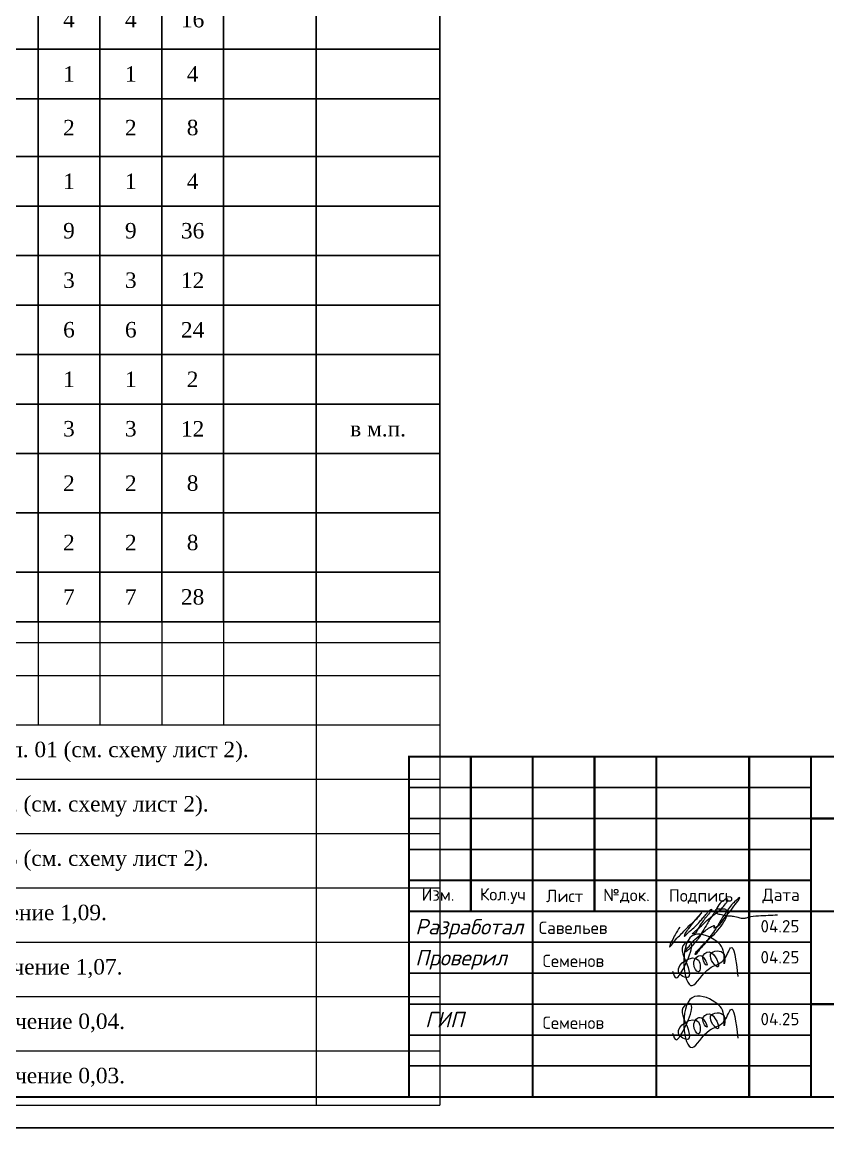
# Paper-space layout '57-3. СО' of a CAD drawing. Header units: millimetres. Extents: x -860 to 12764, y -185 to 388.
# Drawn here: x -426.8 to -296.4, y -77 to 101.7 of the extents above; entities that cross this region are included whole.
import ezdxf
from ezdxf.enums import TextEntityAlignment as Align

# ---------------------------------------------------------------- set-up
doc = ezdxf.new("R2010")
doc.units = ezdxf.units.MM
doc.layers.get('Defpoints').update_dxf_attribs({"color": 3})
doc.layers.add('0 Оформление листа', color=7, linetype='Continuous')
doc.styles.add('ICOCPEUR', font='isocpeur.ttf', dxfattribs={"height": 2})
doc.styles.add('М2.5', font='isocpeui.ttf', dxfattribs={"height": 2.5})
doc.styles.add('М3', font='isocpeui.ttf', dxfattribs={"height": 3})

# ---------------------------------------------------------------- blocks, each defined once
blk = doc.blocks.new('*U388')
blk.add_lwpolyline([(0, 0), (420, 0), (420, 297), (0, 297)], close=True)
at = {"const_width": 0.35}
for points in [[(20, 5), (415, 5), (415, 292), (20, 292)], [(230, 60), (415, 60), (415, 5), (230, 5)]]:
    blk.add_lwpolyline(points, close=True, dxfattribs=at)
for points in [[(240, 35), (240, 60)], [(250, 5), (250, 60)], [(260, 35), (260, 60)], [(270, 5), (270, 60)], [(285, 60), (285, 5)], [(295, 60), (295, 5)], [(415, 50), (295, 50)], [(230, 40), (295, 40)], [(230, 35), (295, 35)], [(295, 35), (415, 35)], [(415, 20), (295, 20)]]:
    blk.add_lwpolyline(points, dxfattribs=at)
for points in [[(230, 55), (295, 55)], [(230, 50), (295, 50)], [(230, 45), (295, 45)], [(230, 30), (295, 30)], [(230, 25), (295, 25)], [(230, 20), (295, 20)], [(230, 15), (295, 15)], [(230, 10), (295, 10)]]:
    blk.add_lwpolyline(points)
at = {"style": 'М2.5'}
for tag, height, p in [('ГРАФА_ЗАКАЗЧИК', 2.5, (300.05, 55)), ('ГРАФА_10Ф3-1', 2.5, (231, 32.5)), ('ГРАФА_13Ф3-1', 2.5, (286, 32.5)), ('ГРАФА_10Ф3-2', 2.5, (231, 27.5)), ('ГРАФА_13Ф3-2', 2.5, (286, 27.5)), ('ГРАФА_10Ф3-3', 2.5, (231, 22.5)), ('ГРАФА_13Ф3-3', 2.5, (286, 22.5)), ('ГРАФА_10Ф3-4', 2.5, (231, 17.5)), ('ГРАФА_13Ф3-4', 2.5, (286, 17.5)), ('ГРАФА_10Ф3-5', 2.5, (231, 12.5)), ('ГРАФА_13Ф3-5', 2.5, (286, 12.5)), ('ГРАФА_10Ф3-6', 2.5, (231, 7.5)), ('ГРАФА_13Ф3-6', 2.5, (286, 7.5)), ('ФОРМАТ', 3, (353.51, 2.5)), ('СВОЙСТВА_2', 3, (375.57, 2.5))]:
    blk.add_attdef(tag, text='', height=height, dxfattribs=at).set_placement(p, align=Align.MIDDLE_LEFT)
at = {"style": 'М3'}
for tag, p in [('ГРАФА_1Ф3', (355, 55)), ('ГРАФА_6Ф3', (372.5, 25)), ('ГРАФА_7Ф3', (388.5, 25)), ('ГРАФА_8Ф3', (406, 25))]:
    blk.add_attdef(tag, text='', height=3, dxfattribs=at).set_placement(p, align=Align.MIDDLE_CENTER)
at = {"lineweight": 30, "flags": 104}
for tag, height, p in [('ГРАФА_2Ф3', 2.4, (355, 42.5)), ('ГРАФА_3Ф3', 2.5, (330, 27.5)), ('ГРАФА_4Ф3', 2.5, (330, 12.5))]:
    blk.add_attdef(tag, text='', height=height, dxfattribs=at).set_placement(p, align=Align.MIDDLE_CENTER)
blk = doc.blocks.new('*T390')
at = {"layer": '0 Оформление листа', "color": 0, "linetype": 'ByBlock', "lineweight": -2, "transparency": 16777216}
for p, q in [((0, 0), (215, 0)), ((0, 0), (0, -10)), ((215, 0), (215, -10))]:
    blk.add_line(p, q, dxfattribs=at)
at = {"layer": '0 Оформление листа', "linetype": 'ByBlock', "lineweight": -2, "transparency": 16777216}
for p, q in [((0, -10), (215, -10)), ((0, -10), (0, -202.21)), ((15, -10), (15, -202.21)), ((45, -10), (45, -202.21)), ((140, -10), (140, -202.21)), ((180, -10), (180, -202.21)), ((195, -10), (195, -202.21)), ((215, -10), (215, -202.21)), ((140, -17), (215, -17)), ((150, -17), (150, -202.21)), ((160, -17), (160, -202.21)), ((170, -17), (170, -202.21)), ((0, -25), (215, -25)), ((0, -33), (215, -33)), ((0, -41), (215, -41)), ((0, -49), (215, -49)), ((15, -57), (215, -57)), ((15, -65), (215, -65)), ((0, -73), (215, -73)), ((15, -81), (215, -81)), ((0, -89), (215, -89)), ((15, -98.58), (215, -98.58)), ((0, -108.16), (215, -108.16)), ((0, -117.68), (215, -117.68)), ((0, -125.68), (215, -125.68)), ((0, -135.03), (215, -135.03)), ((0, -143.03), (215, -143.03)), ((0, -151.03), (215, -151.03)), ((0, -159.03), (215, -159.03)), ((0, -167.03), (215, -167.03)), ((0, -175.03), (215, -175.03)), ((0, -183.03), (215, -183.03)), ((0, -192.62), (215, -192.62))]:
    blk.add_line(p, q, dxfattribs=at)
at = {"layer": '0 Оформление листа', "lineweight": -2, "transparency": 16777216}
for p, q in [((0, -202.21), (215, -202.21)), ((0, -202.21), (0, -210.21)), ((15, -202.21), (15, -210.21)), ((45, -202.21), (45, -210.21)), ((140, -202.21), (140, -210.21)), ((150, -202.21), (150, -210.21)), ((160, -202.21), (160, -210.21)), ((170, -202.21), (170, -210.21)), ((180, -202.21), (180, -210.21)), ((195, -202.21), (195, -210.21)), ((215, -202.21), (215, -210.21)), ((0, -210.21), (215, -210.21))]:
    blk.add_line(p, q, dxfattribs=at)
at = {"layer": 'Defpoints', "color": 8, "linetype": 'ByBlock', "lineweight": 0, "transparency": 16777216}
for p, q in [((0, -210.21), (0, -288.34)), ((15, -210.21), (15, -288.34)), ((45, -210.21), (45, -288.34)), ((140, -210.21), (140, -226.87)), ((150, -210.21), (150, -226.87)), ((160, -210.21), (160, -226.87)), ((170, -210.21), (170, -226.87)), ((180, -210.21), (180, -226.87)), ((195, -210.21), (195, -288.34)), ((215, -210.21), (215, -288.34)), ((0, -213.54), (215, -213.54)), ((0, -218.87), (215, -218.87)), ((0, -226.87), (215, -226.87)), ((0, -235.65), (215, -235.65)), ((0, -244.43), (215, -244.43)), ((0, -253.21), (215, -253.21)), ((0, -261.99), (215, -261.99)), ((0, -270.78), (215, -270.78)), ((0, -279.56), (215, -279.56)), ((0, -288.34), (215, -288.34))]:
    blk.add_line(p, q, dxfattribs=at)
at = {"layer": '0 Оформление листа', "color": 0, "transparency": 16777216, "char_height": 2.5}
for s, insert, width, attachment_point in [('{\\fTimes New Roman|b0|i0|c0;Групповая спецификация материалов смесительных узлов приточных установок систем П1, ПВ2, П4, П5', (107.5, -5), 214.88, 5), ('{\\fTimes New Roman|b0|i0|c0;Кол-во на исполнение', (160, -13.5), 39.88, 5), ('{\\fTimes New Roman|b0|i0|c0;Масса, кг', (187.5, -13.5), 14.88, 5), ('{\\fTimes New Roman|b0|i0|c0;Примечание', (195.06, -13.5), 19.88, 4), ('{\\fTimes New Roman|b0|i0|c0;Обозначение', (30, -17.5), 29.88, 5), ('{\\fTimes New Roman|b0|i0|c0;Поз.', (7.5, -17.5), 14.88, 5), ('{\\fTimes New Roman|b0|i0|c0;Наименование', (92.5, -17.5), 94.88, 5), ('{\\fTimes New Roman|b0|i0|c0;01', (145, -21), 9.88, 5), ('{\\fTimes New Roman|b0|i0|c0;02', (155, -21), 9.88, 5), ('{\\fTimes New Roman|b0|i0|c0;03', (165, -21), 9.88, 5), ('{\\fTimes New Roman|b0|i0|c0;Всего', (175, -21), 9.88, 5), ('{\\fTimes New Roman|b0|i0|c0;', (180.06, -24.94), 14.88, 7), ('{\\fTimes New Roman|b0|i0|c0;', (195.06, -24.94), 19.88, 7), ('{\\fTimes New Roman|b0|i0|c0;Смесительный узел приточных установок', (46.5, -29), 92, 4), ('{\\fTimes New Roman|b0|i0|c0;2', (145, -29), 9.88, 5), ('{\\fTimes New Roman|b0|i0|c0;1', (155, -29), 9.88, 5), ('{\\fTimes New Roman|b0|i0|c0;1', (165, -29), 9.88, 5), ('{\\fTimes New Roman|b0|i0|c0;4', (175, -29), 9.88, 5), ('{\\fTimes New Roman|b0|i0|c0;', (0.06, -32.94), 14.88, 7), ('{\\fTimes New Roman|b0|i0|c0;', (15.06, -32.94), 29.88, 7), ('{\\fTimes New Roman|b0|i0|c0;', (180.06, -32.94), 14.88, 7), ('{\\fTimes New Roman|b0|i0|c0;', (195.06, -32.94), 19.88, 7), ('{\\fTimes New Roman|b0|i0|c0;', (46.5, -37), 92, 4), ('{\\fTimes New Roman|b0|i0|c0;', (145, -37), 9.88, 5), ('{\\fTimes New Roman|b0|i0|c0;', (155, -37), 9.88, 5), ('{\\fTimes New Roman|b0|i0|c0;', (165, -37), 9.88, 5), ('{\\fTimes New Roman|b0|i0|c0;', (175, -37), 9.88, 5), ('{\\fTimes New Roman|b0|i0|c0;', (0.06, -40.94), 14.88, 7), ('{\\fTimes New Roman|b0|i0|c0;', (15.06, -40.94), 29.88, 7), ('{\\fTimes New Roman|b0|i0|c0;', (180.06, -40.94), 14.88, 7), ('{\\fTimes New Roman|b0|i0|c0;', (195.06, -40.94), 19.88, 7), ('{\\fTimes New Roman|b1|i0|c0;\\LДетали', (46.5, -45), 92, 4), ('{\\fTimes New Roman|b0|i0|c0;', (145, -45), 9.88, 5), ('{\\fTimes New Roman|b0|i0|c0;', (155, -45), 9.88, 5), ('{\\fTimes New Roman|b0|i0|c0;', (165, -45), 9.88, 5), ('{\\fTimes New Roman|b0|i0|c0;', (175, -45), 9.88, 5), ('{\\fTimes New Roman|b0|i0|c0;', (0.06, -48.94), 14.88, 7), ('{\\fTimes New Roman|b0|i0|c0;', (15.06, -48.94), 29.88, 7), ('{\\fTimes New Roman|b0|i0|c0;', (180.06, -48.94), 14.88, 7), ('{\\fTimes New Roman|b0|i0|c0;', (195.06, -48.94), 19.88, 7), ('{\\fTimes New Roman|b0|i0|c0;Комплект смесительного узла MUB.L.04.06.B.CP ', (46.5, -53), 92, 4), ('{\\fTimes New Roman|b0|i0|c0;1', (145, -53), 9.88, 5), ('{\\fTimes New Roman|b0|i0|c0;2', (175, -53), 9.88, 5), ('{\\fTimes New Roman|b0|i0|c0;', (155, -53), 9.88, 5), ('{\\fTimes New Roman|b0|i0|c0;', (165, -53), 9.88, 5), ('{\\fTimes New Roman|b0|i0|c0;', (195.06, -53), 19.88, 4), ('{\\fTimes New Roman|b0|i0|c0;', (15.06, -56.94), 29.88, 7), ('{\\fTimes New Roman|b0|i0|c0;', (180.06, -56.94), 14.88, 7), ('{\\fTimes New Roman|b0|i0|c0;1', (7.5, -61), 14.88, 5), ('{\\fTimes New Roman|b0|i0|c0;Комплект смесительного узла MUB.L.04.02.B.CP ', (46.5, -61), 92, 4), ('{\\fTimes New Roman|b0|i0|c0;1', (155, -61), 9.88, 5), ('{\\fTimes New Roman|b0|i0|c0;1', (175, -61), 9.88, 5), ('{\\fTimes New Roman|b0|i0|c0;', (145, -61), 9.88, 5), ('{\\fTimes New Roman|b0|i0|c0;', (165, -61), 9.88, 5), ('{\\fTimes New Roman|b0|i0|c0;', (195.06, -61), 19.88, 4), ('{\\fTimes New Roman|b0|i0|c0;', (15.06, -64.94), 29.88, 7), ('{\\fTimes New Roman|b0|i0|c0;', (180.06, -64.94), 14.88, 7), ('{\\fTimes New Roman|b0|i0|c0;Комплект смесительного узла MUB.L.04.01.B.CP ', (46.5, -69), 92, 4), ('{\\fTimes New Roman|b0|i0|c0;1', (165, -69), 9.88, 5), ('{\\fTimes New Roman|b0|i0|c0;1', (175, -69), 9.88, 5), ('{\\fTimes New Roman|b0|i0|c0;', (145, -69), 9.88, 5), ('{\\fTimes New Roman|b0|i0|c0;', (155, -69), 9.88, 5), ('{\\fTimes New Roman|b0|i0|c0;', (195.06, -69), 19.88, 4), ('{\\fTimes New Roman|b0|i0|c0;', (15.06, -72.94), 29.88, 7), ('{\\fTimes New Roman|b0|i0|c0;', (180.06, -72.94), 14.88, 7), ('{\\fTimes New Roman|b0|i0|c0;Клапан балансировочный CIM 787DP 1"', (46.5, -77), 92, 4), ('{\\fTimes New Roman|b0|i0|c0;1', (145, -77), 9.88, 5), ('{\\fTimes New Roman|b0|i0|c0;2', (175, -77), 9.88, 5), ('{\\fTimes New Roman|b0|i0|c0;', (155, -77), 9.88, 5), ('{\\fTimes New Roman|b0|i0|c0;', (165, -77), 9.88, 5), ('{\\fTimes New Roman|b0|i0|c0;2', (7.5, -81), 14.88, 5), ('{\\fTimes New Roman|b0|i0|c0;', (15.06, -80.94), 29.88, 7), ('{\\fTimes New Roman|b0|i0|c0;', (180.06, -80.94), 14.88, 7), ('{\\fTimes New Roman|b0|i0|c0;', (195.06, -80.94), 19.88, 7), ('{\\fTimes New Roman|b0|i0|c0;Клапан балансировочный CIM 787DP 3/4"', (46.5, -85), 92, 4), ('{\\fTimes New Roman|b0|i0|c0;1', (155, -85), 9.88, 5), ('{\\fTimes New Roman|b0|i0|c0;1', (165, -85), 9.88, 5), ('{\\fTimes New Roman|b0|i0|c0;2', (175, -85), 9.88, 5), ('{\\fTimes New Roman|b0|i0|c0;', (145, -85), 9.88, 5), ('{\\fTimes New Roman|b0|i0|c0;', (15.06, -88.94), 29.88, 7), ('{\\fTimes New Roman|b0|i0|c0;', (180.06, -88.94), 14.88, 7), ('{\\fTimes New Roman|b0|i0|c0;', (195.06, -88.94), 19.88, 7), ('{\\fTimes New Roman|b0|i0|c0;Автоматический балансировочный клапан (регулятор расхода) CIM 767НP 1"', (46.5, -93.79), 92, 4), ('{\\fTimes New Roman|b0|i0|c0;1', (145, -93.79), 9.88, 5), ('{\\fTimes New Roman|b0|i0|c0;2', (175, -93.79), 9.88, 5), ('{\\fTimes New Roman|b0|i0|c0;', (155, -93.79), 9.88, 5), ('{\\fTimes New Roman|b0|i0|c0;', (165, -93.79), 9.88, 5), ('{\\fTimes New Roman|b0|i0|c0;3', (7.5, -98.58), 14.88, 5), ('{\\fTimes New Roman|b0|i0|c0;', (15.06, -98.52), 29.88, 7), ('{\\fTimes New Roman|b0|i0|c0;Автоматический балансировочный клапан (регулятор расхода) CIM 767 LP 3/4"', (46.5, -103.37), 92, 4), ('{\\fTimes New Roman|b0|i0|c0;', (180.06, -98.52), 14.88, 7), ('{\\fTimes New Roman|b0|i0|c0;', (195.06, -98.52), 19.88, 7), ('{\\fTimes New Roman|b0|i0|c0;', (145, -103.37), 9.88, 5), ('{\\fTimes New Roman|b0|i0|c0;1', (155, -103.37), 9.88, 5), ('{\\fTimes New Roman|b0|i0|c0;1', (165, -103.37), 9.88, 5), ('{\\fTimes New Roman|b0|i0|c0;2', (175, -103.37), 9.88, 5), ('{\\fTimes New Roman|b0|i0|c0;', (15.06, -108.1), 29.88, 7), ('{\\fTimes New Roman|b0|i0|c0;', (180.06, -108.1), 14.88, 7), ('{\\fTimes New Roman|b0|i0|c0;', (195.06, -108.1), 19.88, 7), ('{\\fTimes New Roman|b0|i0|c0;Термоманометр радиальный ТМТБ-31Т.1(0-120С)(0-1MPa)G1/2" кл. точности 2,5', (46.5, -112.92), 92, 4), ('{\\fTimes New Roman|b0|i0|c0;4', (7.5, -112.92), 14.88, 5), ('{\\fTimes New Roman|b0|i0|c0;PTI', (30, -112.92), 29.88, 5), ('{\\fTimes New Roman|b0|i0|c0;4', (145, -112.92), 9.88, 5), ('{\\fTimes New Roman|b0|i0|c0;4', (155, -112.92), 9.88, 5), ('{\\fTimes New Roman|b0|i0|c0;4', (165, -112.92), 9.88, 5), ('{\\fTimes New Roman|b0|i0|c0;16', (175, -112.92), 9.88, 5), ('{\\fTimes New Roman|b0|i0|c0;', (180.06, -117.62), 14.88, 7), ('{\\fTimes New Roman|b0|i0|c0;', (195.06, -117.62), 19.88, 7), ('{\\fTimes New Roman|b0|i0|c0;5', (7.5, -121.68), 14.88, 5), ('{\\fTimes New Roman|b0|i0|c0;PS', (30, -121.68), 29.88, 5), ('{\\fTimes New Roman|b0|i0|c0;Реле давления KPI 35R 1/2"', (46.5, -121.68), 92, 4), ('{\\fTimes New Roman|b0|i0|c0;1', (145, -121.68), 9.88, 5), ('{\\fTimes New Roman|b0|i0|c0;1', (155, -121.68), 9.88, 5), ('{\\fTimes New Roman|b0|i0|c0;1', (165, -121.68), 9.88, 5), ('{\\fTimes New Roman|b0|i0|c0;4', (175, -121.68), 9.88, 5), ('{\\fTimes New Roman|b0|i0|c0;Манометр радиальный ТМ-510Т.00(0-1MPa)G1/2" кл. точности 1,5', (46.5, -130.36), 92, 4), ('{\\fTimes New Roman|b0|i0|c0;', (180.06, -125.62), 14.88, 7), ('{\\fTimes New Roman|b0|i0|c0;', (195.06, -125.62), 19.88, 7), ('{\\fTimes New Roman|b0|i0|c0;6', (7.5, -130.36), 14.88, 5), ('{\\fTimes New Roman|b0|i0|c0;PI', (30, -130.36), 29.88, 5), ('{\\fTimes New Roman|b0|i0|c0;2', (145, -130.36), 9.88, 5), ('{\\fTimes New Roman|b0|i0|c0;2', (155, -130.36), 9.88, 5), ('{\\fTimes New Roman|b0|i0|c0;2', (165, -130.36), 9.88, 5), ('{\\fTimes New Roman|b0|i0|c0;8', (175, -130.36), 9.88, 5), ('{\\fTimes New Roman|b0|i0|c0;', (180.06, -134.97), 14.88, 7), ('{\\fTimes New Roman|b0|i0|c0;', (195.06, -134.97), 19.88, 7), ('{\\fTimes New Roman|b0|i0|c0;Кран шаровой ВВ полнопроходной 1" ', (46.5, -139.03), 92, 4), ('{\\fTimes New Roman|b0|i0|c0;7', (7.5, -139.03), 14.88, 5), ('{\\fTimes New Roman|b0|i0|c0;1', (145, -139.03), 9.88, 5), ('{\\fTimes New Roman|b0|i0|c0;1', (155, -139.03), 9.88, 5), ('{\\fTimes New Roman|b0|i0|c0;1', (165, -139.03), 9.88, 5), ('{\\fTimes New Roman|b0|i0|c0;4', (175, -139.03), 9.88, 5), ('{\\fTimes New Roman|b0|i0|c0;', (15.06, -142.97), 29.88, 7), ('{\\fTimes New Roman|b0|i0|c0;', (180.06, -142.97), 14.88, 7), ('{\\fTimes New Roman|b0|i0|c0;', (195.06, -142.97), 19.88, 7), ('{\\fTimes New Roman|b0|i0|c0;8', (7.5, -147.03), 14.88, 5), ('{\\fTimes New Roman|b0|i0|c0;Тройник 1"', (46.5, -147.03), 92, 4), ('{\\fTimes New Roman|b0|i0|c0;9', (145, -147.03), 9.88, 5), ('{\\fTimes New Roman|b0|i0|c0;9', (155, -147.03), 9.88, 5), ('{\\fTimes New Roman|b0|i0|c0;9', (165, -147.03), 9.88, 5), ('{\\fTimes New Roman|b0|i0|c0;36', (175, -147.03), 9.88, 5), ('{\\fTimes New Roman|b0|i0|c0;', (15.06, -150.97), 29.88, 7), ('{\\fTimes New Roman|b0|i0|c0;', (180.06, -150.97), 14.88, 7), ('{\\fTimes New Roman|b0|i0|c0;', (195.06, -150.97), 19.88, 7), ('{\\fTimes New Roman|b0|i0|c0;9', (7.5, -155.03), 14.88, 5), ('{\\fTimes New Roman|b0|i0|c0;Сгон 1"', (46.5, -155.03), 92, 4), ('{\\fTimes New Roman|b0|i0|c0;3', (145, -155.03), 9.88, 5), ('{\\fTimes New Roman|b0|i0|c0;3', (155, -155.03), 9.88, 5), ('{\\fTimes New Roman|b0|i0|c0;3', (165, -155.03), 9.88, 5), ('{\\fTimes New Roman|b0|i0|c0;12', (175, -155.03), 9.88, 5), ('{\\fTimes New Roman|b0|i0|c0;', (15.06, -158.97), 29.88, 7), ('{\\fTimes New Roman|b0|i0|c0;', (180.06, -158.97), 14.88, 7), ('{\\fTimes New Roman|b0|i0|c0;', (195.06, -158.97), 19.88, 7), ('{\\fTimes New Roman|b0|i0|c0;10', (7.5, -163.03), 14.88, 5), ('{\\fTimes New Roman|b0|i0|c0;Ниппель 1"', (46.5, -163.03), 92, 4), ('{\\fTimes New Roman|b0|i0|c0;6', (145, -163.03), 9.88, 5), ('{\\fTimes New Roman|b0|i0|c0;6', (155, -163.03), 9.88, 5), ('{\\fTimes New Roman|b0|i0|c0;6', (165, -163.03), 9.88, 5), ('{\\fTimes New Roman|b0|i0|c0;24', (175, -163.03), 9.88, 5), ('{\\fTimes New Roman|b0|i0|c0;', (15.06, -166.97), 29.88, 7), ('{\\fTimes New Roman|b0|i0|c0;', (180.06, -166.97), 14.88, 7), ('{\\fTimes New Roman|b0|i0|c0;', (195.06, -166.97), 19.88, 7), ('{\\fTimes New Roman|b0|i0|c0;11', (7.5, -171.03), 14.88, 5), ('{\\fTimes New Roman|b0|i0|c0;Ниппель переходной 1"-3/4"', (46.5, -171.03), 92, 4), ('{\\fTimes New Roman|b0|i0|c0;1', (155, -171.03), 9.88, 5), ('{\\fTimes New Roman|b0|i0|c0;1', (165, -171.03), 9.88, 5), ('{\\fTimes New Roman|b0|i0|c0;2', (175, -171.03), 9.88, 5), ('{\\fTimes New Roman|b0|i0|c0;', (145, -171.03), 9.88, 5), ('{\\fTimes New Roman|b0|i0|c0;', (15.06, -174.97), 29.88, 7), ('{\\fTimes New Roman|b0|i0|c0;', (180.06, -174.97), 14.88, 7), ('{\\fTimes New Roman|b0|i0|c0;', (195.06, -174.97), 19.88, 7), ('{\\fTimes New Roman|b0|i0|c0;12', (7.5, -179.03), 14.88, 5), ('{\\fTimes New Roman|b0|i0|c0;Труба Stahlmann 25А, L=3000 мм', (46.5, -179.03), 92, 4), ('{\\fTimes New Roman|b0|i0|c0;3', (145, -179.03), 9.88, 5), ('{\\fTimes New Roman|b0|i0|c0;3', (155, -179.03), 9.88, 5), ('{\\fTimes New Roman|b0|i0|c0;3', (165, -179.03), 9.88, 5), ('{\\fTimes New Roman|b0|i0|c0;12', (175, -179.03), 9.88, 5), ('{\\fTimes New Roman|b0|i0|c0;в м.п.', (205, -179.03), 19.88, 5), ('{\\fTimes New Roman|b0|i0|c0;', (15.06, -182.97), 29.88, 7), ('{\\fTimes New Roman|b0|i0|c0;Муфта Stahlmann IWS EasyFix 25 мм х 1 ВР(г) для гофрированных труб', (46.5, -187.82), 92, 4), ('{\\fTimes New Roman|b0|i0|c0;', (180.06, -182.97), 14.88, 7), ('{\\fTimes New Roman|b0|i0|c0;13', (7.5, -187.82), 14.88, 5), ('{\\fTimes New Roman|b0|i0|c0;2', (145, -187.82), 9.88, 5), ('{\\fTimes New Roman|b0|i0|c0;2', (155, -187.82), 9.88, 5), ('{\\fTimes New Roman|b0|i0|c0;2', (165, -187.82), 9.88, 5), ('{\\fTimes New Roman|b0|i0|c0;8', (175, -187.82), 9.88, 5), ('{\\fTimes New Roman|b0|i0|c0;', (15.06, -192.56), 29.88, 7), ('{\\fTimes New Roman|b0|i0|c0;', (180.06, -192.56), 14.88, 7), ('{\\fTimes New Roman|b0|i0|c0;', (195.06, -192.56), 19.88, 7), ('{\\fTimes New Roman|b0|i0|c0;Муфта Stahlmann IWS EasyFix 25 мм х 1 НР(ш) для гофрированных труб', (46.5, -197.41), 92, 4), ('{\\fTimes New Roman|b0|i0|c0;14', (7.5, -197.41), 14.88, 5), ('{\\fTimes New Roman|b0|i0|c0;2', (145, -197.41), 9.88, 5), ('{\\fTimes New Roman|b0|i0|c0;2', (155, -197.41), 9.88, 5), ('{\\fTimes New Roman|b0|i0|c0;2', (165, -197.41), 9.88, 5), ('{\\fTimes New Roman|b0|i0|c0;8', (175, -197.41), 9.88, 5), ('{\\fTimes New Roman|b0|i0|c0;', (15.06, -202.15), 29.88, 7), ('{\\fTimes New Roman|b0|i0|c0;', (180.06, -202.15), 14.88, 7), ('{\\fTimes New Roman|b0|i0|c0;', (195.06, -202.15), 19.88, 7), ('{\\fTimes New Roman|b0|i0|c0;15', (7.5, -206.21), 14.88, 5), ('{\\fTimes New Roman|b0|i0|c0;Футорка 1"-3/4"', (46.5, -206.21), 92, 4), ('{\\fTimes New Roman|b0|i0|c0;7', (145, -206.21), 9.88, 5), ('{\\fTimes New Roman|b0|i0|c0;7', (155, -206.21), 9.88, 5), ('{\\fTimes New Roman|b0|i0|c0;7', (165, -206.21), 9.88, 5), ('{\\fTimes New Roman|b0|i0|c0;28', (175, -206.21), 9.88, 5), ('{\\fTimes New Roman|b0|i0|c0;', (15.06, -210.15), 29.88, 7), ('{\\fTimes New Roman|b0|i0|c0;', (180.06, -210.15), 14.88, 7), ('{\\fTimes New Roman|b0|i0|c0;', (195.06, -210.15), 19.88, 7), ('{\\fTimes New Roman|b0|i0|c0;', (45, -211.87), 95, 4), ('{\\fTimes New Roman|b0|i0|c0;', (145, -211.87), 10, 5), ('{\\fTimes New Roman|b0|i0|c0;', (155, -211.87), 10, 5), ('{\\fTimes New Roman|b0|i0|c0;', (165, -211.87), 10, 5), ('{\\fTimes New Roman|b0|i0|c0;', (175, -211.87), 10, 5), ('{\\fTimes New Roman|b0|i0|c0;', (0, -213.54), 15, 7), ('{\\fTimes New Roman|b0|i0|c0;', (15, -213.54), 30, 7), ('{\\fTimes New Roman|b0|i0|c0;', (180, -213.54), 15, 7), ('{\\fTimes New Roman|b0|i0|c0;', (195, -213.54), 20, 7), ('{\\fTimes New Roman|b0|i0|c0;Примечания:', (46.5, -216.21), 92, 4), ('{\\fTimes New Roman|b0|i0|c0;', (0.06, -218.81), 14.88, 7), ('{\\fTimes New Roman|b0|i0|c0;', (15.06, -218.81), 29.88, 7), ('{\\fTimes New Roman|b0|i0|c0;', (140.06, -218.81), 9.88, 7), ('{\\fTimes New Roman|b0|i0|c0;', (150.06, -218.81), 9.88, 7), ('{\\fTimes New Roman|b0|i0|c0;', (160.06, -218.81), 9.88, 7), ('{\\fTimes New Roman|b0|i0|c0;', (170.06, -218.81), 9.88, 7), ('{\\fTimes New Roman|b0|i0|c0;', (180.06, -218.81), 14.88, 7), ('{\\fTimes New Roman|b0|i0|c0;', (195.06, -218.81), 19.88, 7), ('{\\fTimes New Roman|b0|i0|c0;1.', (43.5, -222.87), 27, 6), ('{\\fTimes New Roman|b0|i0|c0;Поз. 1 учтена в комплекте ПП2020РД-1.2-57-ОВ1', (46.5, -222.87), 92, 4), ('{\\fTimes New Roman|b0|i0|c0;', (0.06, -226.81), 14.88, 7), ('{\\fTimes New Roman|b0|i0|c0;', (140.06, -226.81), 9.88, 7), ('{\\fTimes New Roman|b0|i0|c0;', (150.06, -226.81), 9.88, 7), ('{\\fTimes New Roman|b0|i0|c0;', (160.06, -226.81), 9.88, 7), ('{\\fTimes New Roman|b0|i0|c0;', (170.06, -226.81), 9.88, 7), ('{\\fTimes New Roman|b0|i0|c0;', (180.06, -226.81), 14.88, 7), ('{\\fTimes New Roman|b0|i0|c0;', (195.06, -226.81), 19.88, 7), ('{\\fTimes New Roman|b0|i0|c0;2.', (43.5, -231.26), 27, 6), ('{\\fTimes New Roman|b0|i0|c204|p18;Для систем П\\fTimes New Roman|b0|i0|c0|p18;1, \\fTimes New Roman|b0|i0|c204|p18;ПВ\\fTimes New Roman|b0|i0|c0|p18;2 \\fTimes New Roman|b0|i0|c204|p18;узел теплоснабжения предусмотрен в исп\\fTimes New Roman|b0|i0|c0|p18;. 01\\fTimes New Roman|b0|i0|c204|p18; (см. схему лист 2).}', (46.5, -231.26), 147, 4), ('{\\fTimes New Roman|b0|i0|c0;', (0.06, -235.59), 14.88, 7), ('{\\fTimes New Roman|b0|i0|c0;', (195.06, -235.59), 19.88, 7), ('{\\fTimes New Roman|b0|i0|c204|p18;Для системы П\\fTimes New Roman|b0|i0|c0|p18;4 \\fTimes New Roman|b0|i0|c204|p18;узел теплоснабжения предусмотрен в исп\\fTimes New Roman|b0|i0|c0|p18;. 02\\fTimes New Roman|b0|i0|c204|p18; (см. схему лист 2)\\fTimes New Roman|b0|i0|c0|p18;.}', (46.5, -240.04), 147, 4), ('{\\fTimes New Roman|b0|i0|c0;', (0.06, -244.37), 14.88, 7), ('{\\fTimes New Roman|b0|i0|c0;', (15.06, -244.37), 29.88, 7), ('{\\fTimes New Roman|b0|i0|c0;', (195.06, -244.37), 19.88, 7), ('{\\fTimes New Roman|b0|i0|c204|p18;Для системы П\\fTimes New Roman|b0|i0|c0|p18;5 \\fTimes New Roman|b0|i0|c204|p18;узел теплоснабжения предусмотрен в исп\\fTimes New Roman|b0|i0|c0|p18;. 03\\fTimes New Roman|b0|i0|c204|p18; (см. схему лист 2)\\fTimes New Roman|b0|i0|c0|p18;.}', (46.5, -248.82), 147, 4), ('{\\fTimes New Roman|b0|i0|c0;', (0.06, -253.15), 14.88, 7), ('{\\fTimes New Roman|b0|i0|c0;', (15.06, -253.15), 29.88, 7), ('{\\fTimes New Roman|b0|i0|c0;', (195.06, -253.15), 19.88, 7), ('{\\fTimes New Roman|b0|i0|c204|p18;3\\fTimes New Roman|b0|i0|c0|p18;.\\fTimes New Roman|b0|i0|c204|p18; }', (44.94, -257.6), 29.88, 6), ('{\\fTimes New Roman|b0|i0|c204|p18;Для П1 на клапане \\fTimes New Roman|b0|i0|c0|p18;CIM 787DP \\fTimes New Roman|b0|i0|c204|p18;Ду25 ВР1" установочное значение 1,09.}', (46.5, -257.6), 147, 4), ('{\\fTimes New Roman|b0|i0|c204|p18;Для ПВ2 на клапане \\fTimes New Roman|b0|i0|c0|p18;CIM 787DP \\fTimes New Roman|b0|i0|c204|p18;Ду25 ВР1" установочное значение 1,07.}', (46.5, -266.38), 147, 4), ('{\\fTimes New Roman|b0|i0|c204|p18;Для П4 на клапане \\fTimes New Roman|b0|i0|c0|p18;CIM 787DP \\fTimes New Roman|b0|i0|c204|p18;Ду20 ВР3/4" установочное значение 0,04.}', (46.5, -275.17), 147, 4), ('{\\fTimes New Roman|b0|i0|c204|p18;Для П5 на клапане \\fTimes New Roman|b0|i0|c0|p18;CIM 787DP \\fTimes New Roman|b0|i0|c204|p18;Ду20 ВР3/4" установочное значение 0,03.}', (46.5, -283.95), 147, 4)]:
    blk.add_mtext(s, dxfattribs=dict(at, insert=insert, width=width, attachment_point=attachment_point))

psp = doc.layouts.new('57-3. СО')

# ---------------------------------------------------------------- linework, layer by layer
at = {"layer": '0 Оформление листа', "color": 5, "lineweight": 20}
psp.add_spline([(-320.38, -44.59), (-321.14, -45.82), (-321.66, -46.8), (-321.94, -47.35), (-322.07, -47.76), (-321.08, -46.65), (-320.27, -45.82), (-318.69, -44.19), (-317.59, -43.18), (-316.94, -42.38), (-316.85, -42.27), (-317.22, -42.65), (-318.12, -43.67), (-318.97, -44.83), (-319.52, -45.59), (-319.65, -45.89), (-319.65, -46.05), (-319.31, -45.79), (-319.02, -45.48), (-318.51, -45.03), (-317.79, -44.4), (-317.15, -43.69), (-316.64, -43.1), (-316.18, -42.56), (-315.8, -42.14), (-315.56, -41.89), (-315.25, -41.68), (-315.39, -42.06), (-315.7, -42.47), (-316.04, -42.85), (-316.61, -43.59), (-317.05, -44.16), (-317.4, -44.8), (-317.74, -45.38), (-317.99, -45.67), (-318.31, -45.67), (-318.19, -45.5), (-317.9, -45.24), (-317.45, -44.86), (-316.01, -43.54), (-314.77, -42.52), (-313.7, -41.68), (-313, -40.82), (-312.69, -40.35), (-312.68, -40.06), (-312.88, -40.03), (-313.16, -40.18), (-313.64, -40.51), (-314.39, -41.53), (-314.88, -42.38), (-315.51, -43.33), (-315.94, -44.06), (-316.71, -45.29), (-317.4, -46.45), (-318.01, -47.15), (-318.57, -47.82), (-318.91, -48.18), (-319.46, -48.55), (-319.34, -48.28), (-318.9, -47.7), (-318.36, -47.02), (-317.88, -46.52), (-317.13, -45.9), (-316.3, -45.17), (-315.55, -44.66), (-314.95, -44.36), (-314.83, -44.35), (-314.87, -44.73), (-314.65, -44.63), (-314.16, -44.37), (-313.21, -43.19), (-312.34, -42.15), (-311.39, -40.88), (-310.97, -40.33), (-310.75, -39.99), (-310.7, -39.87), (-311.52, -40.49), (-312.01, -41), (-312.67, -41.86), (-313.46, -43), (-314.04, -43.97), (-314.58, -44.88), (-315.34, -45.91), (-316.28, -47.2), (-317.08, -48.09), (-317.51, -48.64), (-317.9, -49), (-317.89, -48.88), (-317.68, -48.53), (-317.24, -48.08), (-316.67, -47.48), (-315.96, -46.77), (-315, -45.9), (-314.23, -45.08), (-313.26, -43.76), (-312.78, -42.8), (-312.63, -42.25), (-312.79, -41.88), (-313.12, -41.7), (-313.9, -41.68), (-314.64, -41.82), (-314.57, -42.21), (-313.86, -42.52), (-313.01, -42.72), (-312.51, -42.75), (-311.92, -42.8), (-311.02, -43), (-310.31, -43.14), (-309.82, -43.13), (-309.34, -42.99), (-307.64, -42.75), (-304.59, -42.61)], degree=3, dxfattribs=at)
at = {"layer": '0 Оформление листа', "color": 5, "lineweight": 18, "true_color": 0x0000ff}
for points in [[(-321.55, -51.72), (-320.94, -52.79), (-320.36, -52.21), (-319.1, -46.99), (-319.63, -47.3), (-319.05, -51.11), (-319.05, -52.69), (-320.6, -51.79), (-317.37, -49.92), (-317.37, -51.81), (-318.14, -50.48), (-316.9, -49.24), (-316.02, -50.75), (-316.67, -49.63), (-315.63, -48.58), (-314.21, -51.03), (-315.4, -48.97), (-313.22, -48.97), (-313.22, -50.54), (-313.22, -49.27), (-314.71, -46.69), (-318.39, -45.99), (-318.39, -54.04), (-315.61, -51.26), (-313.33, -49.95), (-312.18, -47.95), (-310.99, -52.56)], [(-321.55, -61.72), (-320.94, -62.79), (-320.36, -62.21), (-319.1, -56.99), (-319.63, -57.3), (-319.05, -61.11), (-319.05, -62.69), (-320.6, -61.79), (-317.37, -59.92), (-317.37, -61.81), (-318.14, -60.48), (-316.9, -59.24), (-316.02, -60.75), (-316.67, -59.63), (-315.63, -58.58), (-314.21, -61.03), (-315.4, -58.97), (-313.22, -58.97), (-313.22, -60.54), (-313.22, -59.27), (-314.71, -56.69), (-318.39, -55.99), (-318.39, -64.04), (-315.61, -61.26), (-313.33, -59.95), (-312.18, -57.95), (-310.99, -62.56)]]:
    psp.add_spline(points, degree=3, dxfattribs=at)

# ---------------------------------------------------------------- block references
psp.add_blockref('*T390', (-574.18, 214.97))
at = {"layer": '0 Оформление листа', "color": 7}
ref = psp.add_blockref('*U388', (-594.18, -77.03), dxfattribs=at)
ref.add_attrib('ГРАФА_10Ф3-1', 'Разработал', dxfattribs={"layer": '0', "height": 2.5, "style": 'М2.5'}).set_placement((-363.18, -44.53), align=Align.MIDDLE_LEFT)
ref.add_attrib('ГРАФА_10Ф3-2', 'Проверил', dxfattribs={"layer": '0', "height": 2.5, "style": 'М2.5'}).set_placement((-363.18, -49.53), align=Align.MIDDLE_LEFT)
ref.add_attrib('ГРАФА_10Ф3-4', ' ГИП', dxfattribs={"layer": '0', "height": 2.5, "style": 'М2.5'}).set_placement((-363.18, -59.53), align=Align.MIDDLE_LEFT)

# ---------------------------------------------------------------- texts
at = {"layer": '0 Оформление листа', "color": 0, "lineweight": -2, "style": 'ICOCPEUR'}
for s, p in [('Савельев', (-343.19, -44.7)), ('Семенов', (-342.58, -50.04)), ('Семенов', (-342.58, -60.04))]:
    psp.add_text(s, height=2, dxfattribs=at).set_placement(p, align=Align.MIDDLE_LEFT)
at = {"layer": '0 Оформление листа', "color": 0, "lineweight": 20, "char_height": 2, "attachment_point": 5, "style": 'ICOCPEUR'}
for s, width, heights, insert in [('\\pxqc;Изм.', 14.5941, [5], (-359.49, -39.34)), ('\\pxqc;Кол.уч', 10, [5.36], (-349.01, -39.56)), ('\\pxqc;Лист', 10, [5.36], (-339.01, -39.56)), ('\\pxqc;№док.', 10, [5.36], (-329.01, -39.56)), ('\\pxqj;Подпись', 11.5695, [5.36], (-316.37, -39.64)), ('\\pxqc;Дата', 10, [5.36], (-304.01, -39.56))]:
    psp.add_mtext_dynamic_manual_height_columns(s, width=width, gutter_width=500, heights=heights, dxfattribs=dict(at, insert=insert))
at = {"layer": '0 Оформление листа', "char_height": 2, "attachment_point": 4, "style": 'ICOCPEUR'}
for insert in [(-309.19, -44.45), (-309.19, -49.45), (-309.19, -59.45)]:
    psp.add_mtext_dynamic_manual_height_columns('\\pxqc;04.25', width=10, gutter_width=12.5, heights=[3.98], dxfattribs=dict(at, insert=insert))

doc.saveas('drawing.dxf')
